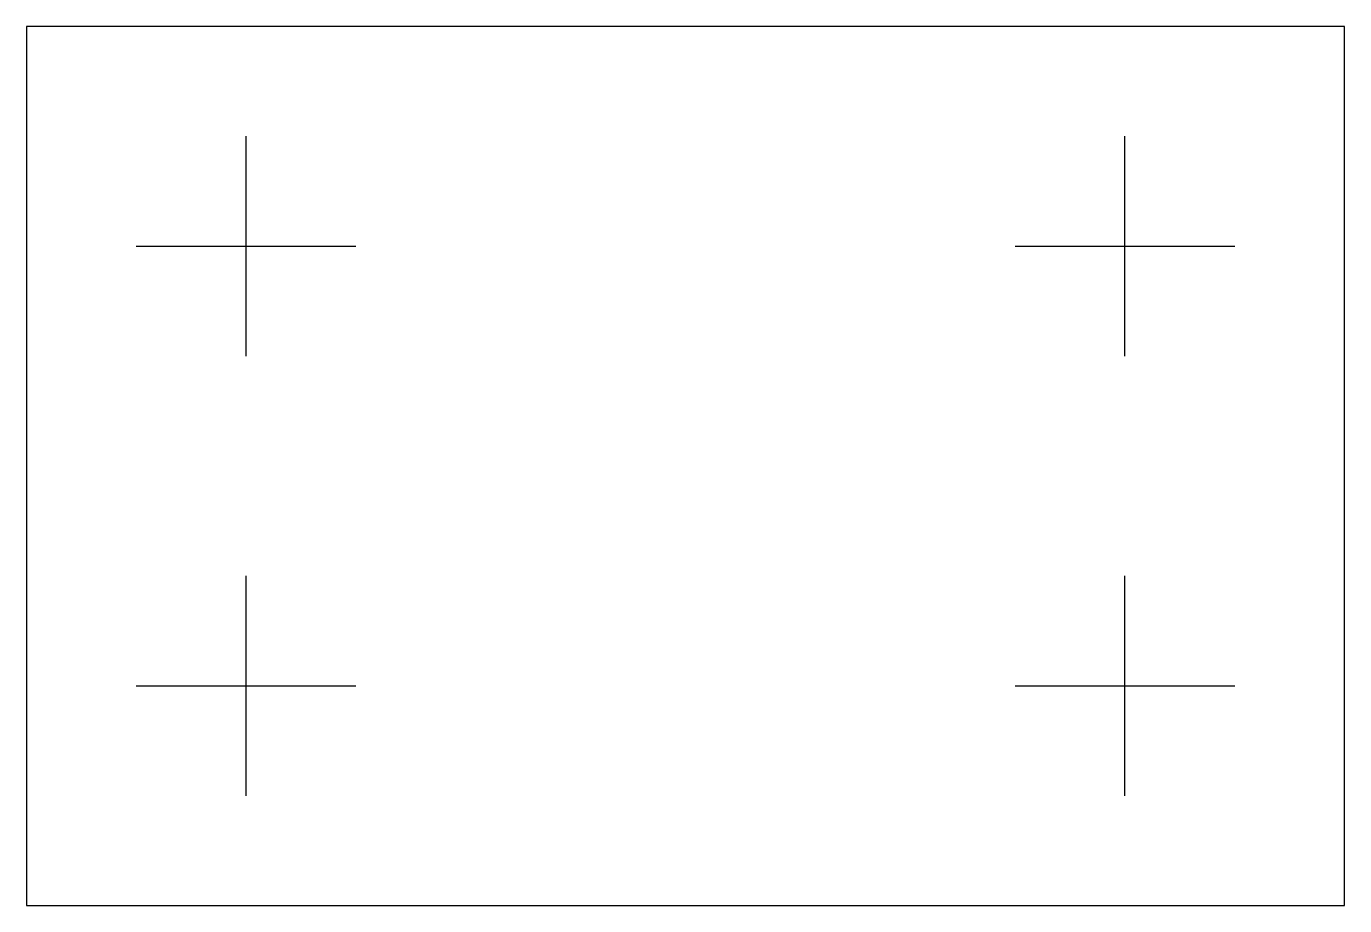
# Model space of a CAD drawing. Header units: millimetres. Extents: x 0 to 120, y 0 to 80.
import ezdxf

# ---------------------------------------------------------------- set-up
doc = ezdxf.new("R2010")
doc.units = ezdxf.units.MM
doc.layers.add('CENTER', color=4, linetype='CONTINUOUS')
doc.layers.add('OUTLINE', color=7, linetype='CONTINUOUS')

msp = doc.modelspace()

# ---------------------------------------------------------------- linework, layer by layer
at = {"layer": 'CENTER'}
for p, q in [((20, 50), (20, 70)), ((100, 50), (100, 70)), ((10, 60), (30, 60)), ((90, 60), (110, 60)), ((20, 10), (20, 30)), ((100, 10), (100, 30)), ((10, 20), (30, 20)), ((90, 20), (110, 20))]:
    msp.add_line(p, q, dxfattribs=at)
at = {"layer": 'OUTLINE'}
msp.add_lwpolyline([(0, 0), (120, 0), (120, 80), (0, 80)], close=True, dxfattribs=at)

doc.saveas('drawing.dxf')
